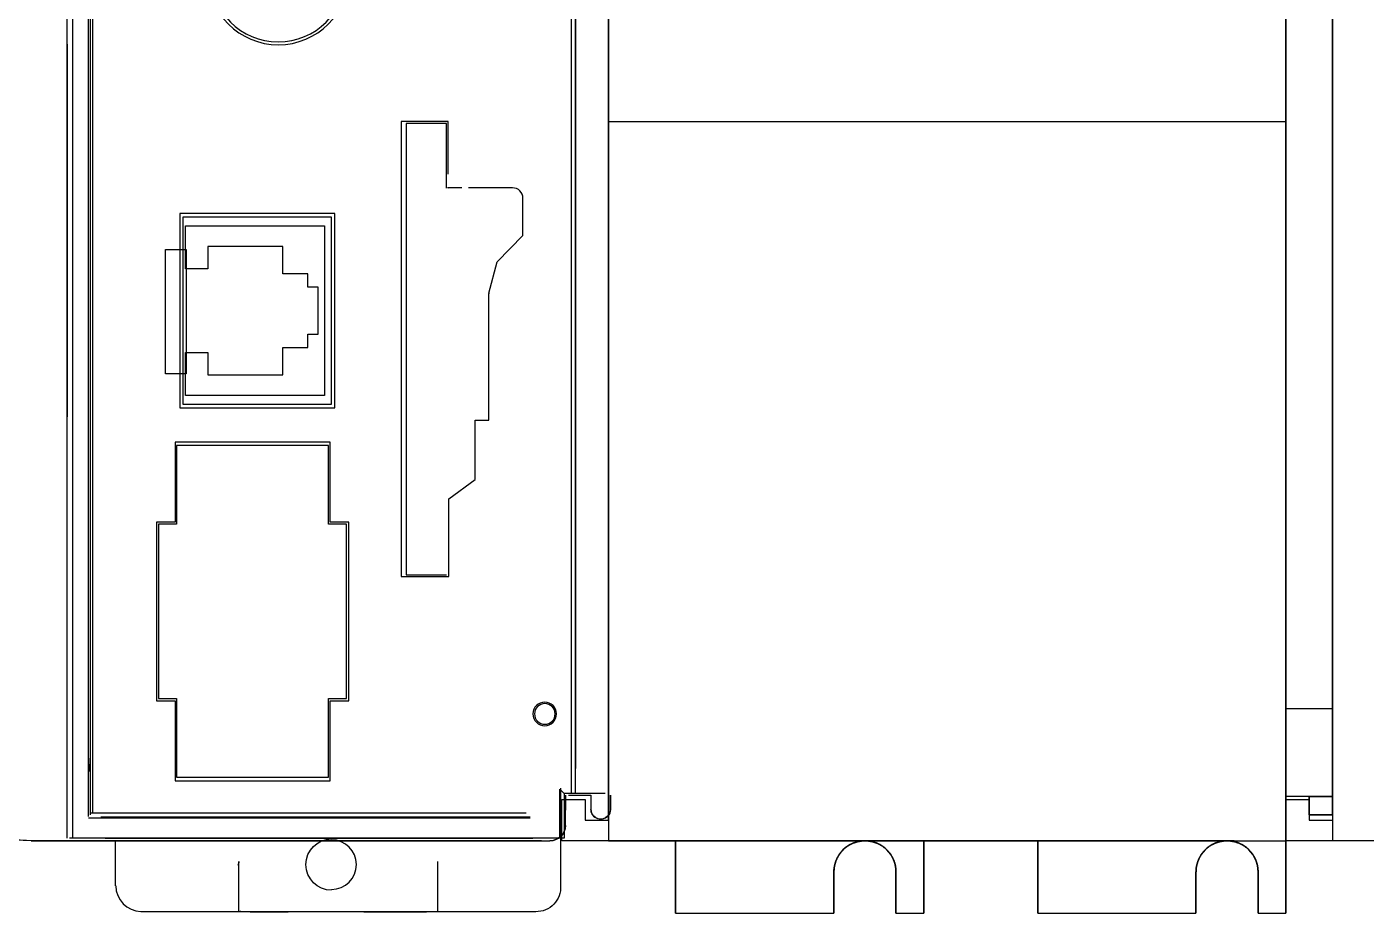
# Paper-space layout 'Sample Network Drawing - A1 Sheet' of a CAD drawing. Extents: x 49 to 806, y 22 to 564.
# Drawn here: x 621.96 to 634.9, y 123.68 to 132.24 of the extents above; entities that cross this region are included whole.
import ezdxf

# ---------------------------------------------------------------- set-up
doc = ezdxf.new("R2010")
doc.units = 0
doc.layers.add('N-EQPM-EXST', color=252, linetype='Continuous', lineweight=25)

psp = doc.layouts.new('Sample Network Drawing - A1 Sheet')

# ---------------------------------------------------------------- linework, layer by layer
at = {"layer": 'N-EQPM-EXST'}
for p, q in [((627.579, 136.175), (627.579, 124.375)), ((627.579, 136.175), (627.579, 124.375)), ((634.129, 124.375), (634.129, 136.175)), ((634.129, 124.375), (634.129, 136.175)), ((634.579, 136.175), (634.579, 124.375)), ((627.579, 131.875), (627.579, 135.975)), ((627.579, 131.875), (627.579, 135.975)), ((634.579, 135.925), (634.579, 131.85)), ((634.579, 135.925), (634.579, 131.85)), ((627.221, 135.735, 27.059), (627.221, 124.832, 33.119)), ((627.259, 135.736, 35.709), (627.259, 124.832, 33.119)), ((627.264, 125.075, 35.759), (627.264, 135.736, 35.759)), ((622.574, 124.703, 35.709), (622.574, 135.453, 35.709)), ((622.596, 124.641, 35.749), (622.596, 135.533, 27.57)), ((634.129, 134.25), (634.129, 125.65)), ((634.129, 134.25), (634.129, 125.65)), ((634.579, 125.65), (634.579, 134.25)), ((634.579, 125.65), (634.579, 134.25)), ((622.404, 124.4, 33.119), (622.404, 133.842, 35.611)), ((622.554, 125.325, 35.759), (622.554, 133.842, 35.759)), ((622.554, 125.325, 35.759), (622.554, 133.842, 35.759)), ((622.57, 133.842, 35.759), (622.57, 124.703, 35.759)), ((627.579, 131.875), (627.579, 131.875)), ((627.579, 128.375), (627.579, 131.875)), ((634.579, 131.85), (634.579, 131.85)), ((634.579, 131.85), (634.579, 128.35)), ((625.575, 131.329, 35.749), (625.575, 126.93, 35.749)), ((626.032, 131.329, 35.749), (625.575, 131.329, 35.749)), ((625.624, 131.31, 35.709), (625.624, 126.945, 35.709)), ((626.013, 131.31, 35.709), (625.624, 131.31, 35.709)), ((626.013, 130.685, 35.709), (626.013, 131.31, 35.709)), ((626.032, 130.819, 35.749), (626.032, 131.329, 35.749)), ((626.164, 130.688, 35.709), (626.023, 130.688, 35.709)), ((626.653, 130.688, 35.709), (626.226, 130.688, 35.709)), ((626.753, 130.228, 35.709), (626.753, 130.588, 35.709)), ((624.935, 130.44, 35.749), (623.436, 130.44, 35.749)), ((623.436, 130.44, 35.749), (623.436, 128.561, 35.749)), ((623.466, 130.404, 35.709), (623.466, 128.598, 35.709)), ((624.903, 130.404, 35.709), (623.466, 130.404, 35.709)), ((624.903, 128.598, 35.709), (624.903, 130.404, 35.709)), ((624.935, 128.561, 35.749), (624.935, 130.44, 35.749)), ((623.49, 130.32, 35.745), (624.836, 130.32, 35.745)), ((623.49, 129.904, 35.745), (623.49, 130.32, 35.745)), ((624.836, 130.32, 35.745), (624.836, 128.681, 35.745)), ((624.432, 130.12, 35.745), (623.708, 130.12, 35.745)), ((623.708, 130.12, 35.745), (623.708, 129.904, 35.745)), ((624.432, 129.856, 35.745), (624.432, 130.12, 35.745)), ((626.505, 129.973, 35.709), (626.753, 130.228, 35.709)), ((623.708, 129.904, 35.745), (623.49, 129.904, 35.745)), ((626.424, 129.671, 35.709), (626.505, 129.973, 35.709)), ((624.673, 129.856, 35.745), (624.432, 129.856, 35.745)), ((624.673, 129.729, 35.745), (624.673, 129.856, 35.745)), ((624.775, 129.729, 35.745), (624.673, 129.729, 35.745)), ((624.775, 129.272, 35.745), (624.775, 129.729, 35.745)), ((626.423, 128.441, 35.709), (626.423, 129.664, 35.709)), ((624.673, 129.145, 35.745), (624.673, 129.272, 35.745)), ((624.673, 129.272, 35.745), (624.775, 129.272, 35.745)), ((623.49, 129.097, 35.745), (623.708, 129.097, 35.745)), ((623.49, 128.681, 35.745), (623.49, 129.097, 35.745)), ((623.708, 129.097, 35.745), (623.708, 128.881, 35.745)), ((624.432, 129.145, 35.745), (624.673, 129.145, 35.745)), ((624.432, 128.881, 35.745), (624.432, 129.145, 35.745)), ((623.708, 128.881, 35.745), (624.432, 128.881, 35.745)), ((623.466, 128.598, 35.709), (624.903, 128.598, 35.709)), ((624.836, 128.681, 35.745), (623.49, 128.681, 35.745)), ((623.436, 128.561, 35.749), (624.935, 128.561, 35.749)), ((626.293, 127.868, 35.709), (626.293, 128.441, 35.709)), ((626.293, 128.441, 35.709), (626.423, 128.441, 35.709)), ((627.579, 128.375), (627.579, 128.375)), ((627.579, 124.575), (627.579, 128.375)), ((634.579, 128.35), (634.579, 128.35)), ((634.579, 128.35), (634.579, 124.625)), ((624.889, 128.23, 35.749), (623.391, 128.23, 35.749)), ((623.391, 128.23, 35.749), (623.391, 127.456, 35.749)), ((624.873, 128.196, 35.709), (623.406, 128.196, 35.709)), ((623.406, 128.196, 35.709), (623.406, 127.436, 35.709)), ((624.873, 127.436, 35.709), (624.873, 128.196, 35.709)), ((624.889, 127.456, 35.749), (624.889, 128.23, 35.749)), ((626.037, 127.682, 35.749), (626.293, 127.868, 35.709)), ((626.037, 126.93, 35.749), (626.037, 127.682, 35.749)), ((623.391, 127.456, 35.749), (623.21, 127.456, 35.749)), ((623.21, 127.456, 35.749), (623.21, 125.729, 35.749)), ((623.406, 127.436, 35.709), (623.231, 127.436, 35.709)), ((623.231, 127.436, 35.709), (623.231, 125.75, 35.709)), ((625.048, 127.436, 35.709), (624.873, 127.436, 35.709)), ((625.07, 127.456, 35.749), (624.889, 127.456, 35.749)), ((625.048, 125.75, 35.709), (625.048, 127.436, 35.709)), ((625.07, 125.729, 35.749), (625.07, 127.456, 35.749)), ((625.575, 126.93, 35.749), (626.037, 126.93, 35.749)), ((625.624, 126.945, 35.709), (626.013, 126.945, 35.709)), ((623.21, 125.729, 35.749), (623.391, 125.729, 35.749)), ((623.231, 125.75, 35.709), (623.406, 125.75, 35.709)), ((623.391, 125.729, 35.749), (623.391, 124.954, 35.749)), ((623.406, 125.75, 35.709), (623.406, 124.99, 35.709)), ((624.873, 125.75, 35.709), (625.048, 125.75, 35.709)), ((624.873, 124.99, 35.709), (624.873, 125.75, 35.709)), ((624.889, 125.729, 35.749), (625.07, 125.729, 35.749)), ((624.889, 124.954, 35.749), (624.889, 125.729, 35.749)), ((634.579, 125.65), (634.129, 125.65)), ((634.579, 125.65), (634.129, 125.65)), ((634.129, 125.65), (634.129, 124.802)), ((634.129, 125.65), (634.129, 125.65)), ((634.579, 125.65), (634.129, 125.65)), ((634.579, 125.65), (634.129, 125.65)), ((634.129, 125.65), (634.129, 125.65)), ((634.129, 125.65), (634.129, 124.802)), ((634.579, 125.65), (634.579, 125.65)), ((634.579, 124.802), (634.579, 125.65)), ((634.579, 124.802), (634.579, 125.65)), ((634.579, 125.65), (634.579, 125.65)), ((622.563, 125.045, 35.759), (622.557, 125.141, 35.759)), ((623.391, 124.954, 35.749), (624.889, 124.954, 35.749)), ((623.406, 124.99, 35.709), (624.873, 124.99, 35.709)), ((627.109, 124.4, 35.611), (627.109, 124.876, 35.611)), ((627.129, 124.775), (627.354, 124.775)), ((627.129, 124.775), (627.129, 124.775)), ((627.129, 124.775), (627.354, 124.775)), ((627.129, 124.375), (627.129, 124.775)), ((627.129, 124.775), (627.129, 124.775)), ((627.129, 124.375), (627.129, 124.775)), ((627.129, 124.775), (627.354, 124.775)), ((627.129, 124.375), (627.129, 124.775)), ((627.354, 124.775), (627.354, 124.775)), ((627.354, 124.775), (627.354, 124.575)), ((627.354, 124.775), (627.354, 124.775)), ((627.354, 124.775), (627.354, 124.575)), ((627.354, 124.775), (627.354, 124.575)), ((627.599, 124.679, 33.109), (627.599, 124.679, 27.159)), ((634.354, 124.802), (634.129, 124.802)), ((634.354, 124.802), (634.129, 124.802)), ((634.129, 124.802), (634.129, 124.802)), ((634.354, 124.802), (634.129, 124.802)), ((634.129, 124.802), (634.129, 124.802)), ((634.129, 124.802), (634.129, 123.675)), ((634.129, 124.775), (634.354, 124.775)), ((634.129, 124.775), (634.129, 124.775)), ((634.129, 124.775), (634.354, 124.775)), ((634.129, 124.375), (634.129, 124.775)), ((634.129, 124.775), (634.129, 124.775)), ((634.129, 124.375), (634.129, 124.775)), ((634.354, 124.802), (634.354, 124.8)), ((634.579, 124.802), (634.354, 124.802)), ((634.579, 124.802), (634.354, 124.802)), ((634.354, 124.802), (634.354, 124.802)), ((634.354, 124.625), (634.354, 124.802)), ((634.354, 124.802), (634.354, 124.8)), ((634.354, 124.802), (634.354, 124.802)), ((634.354, 124.8), (634.354, 124.625)), ((634.579, 124.8), (634.354, 124.8)), ((634.579, 124.8), (634.354, 124.8)), ((634.354, 124.8), (634.354, 124.625)), ((634.354, 124.775), (634.354, 124.575)), ((634.354, 124.775), (634.354, 124.775)), ((634.354, 124.775), (634.354, 124.575)), ((634.354, 124.775), (634.354, 124.775)), ((634.579, 124.8), (634.579, 124.802)), ((634.579, 124.8), (634.579, 124.802)), ((634.579, 124.625), (634.579, 124.8)), ((634.579, 124.625), (634.579, 124.8)), ((622.553, 124.598, 27.059), (626.824, 124.598, 35.759)), ((626.784, 124.641, 35.749), (622.569, 124.641, 27.519)), ((626.824, 124.603, 35.709), (622.674, 124.603, 35.709)), ((627.354, 124.575), (627.354, 124.575)), ((627.354, 124.575), (627.579, 124.575)), ((627.354, 124.575), (627.354, 124.575)), ((627.354, 124.575), (627.579, 124.575)), ((627.354, 124.575), (627.579, 124.575)), ((627.411, 124.678, 27.059), (627.411, 124.678, 33.109)), ((627.579, 124.575), (627.579, 124.575)), ((627.579, 124.575), (627.579, 124.375)), ((627.579, 124.575), (627.579, 124.575)), ((627.579, 124.575), (627.579, 124.375)), ((634.354, 124.625), (634.579, 124.625)), ((634.354, 124.625), (634.579, 124.625)), ((634.354, 124.625), (634.354, 124.625)), ((634.579, 124.625), (634.354, 124.625)), ((634.354, 124.625), (634.354, 124.625)), ((634.354, 124.575), (634.579, 124.575)), ((634.354, 124.575), (634.354, 124.575)), ((634.354, 124.575), (634.579, 124.575)), ((634.354, 124.575), (634.354, 124.575)), ((634.579, 124.625), (634.579, 124.625)), ((634.579, 124.625), (634.579, 124.625)), ((634.579, 124.575), (634.579, 124.575)), ((627.164, 124.523, 33.109), (627.164, 124.523, 27.519)), ((622.816, 123.94, 27.509), (622.816, 124.375, 27.059)), ((625.894, 124.375, 27.764), (625.293, 124.375, 27.764)), ((627.129, 124.375), (627.129, 124.375)), ((628.229, 124.375), (627.129, 124.375)), ((627.129, 124.375), (627.129, 124.375)), ((627.579, 124.375), (627.129, 124.375)), ((627.579, 124.375), (627.129, 124.375)), ((627.579, 124.375), (634.129, 124.375)), ((627.579, 124.375), (627.579, 124.375)), ((627.579, 124.375), (627.579, 124.375)), ((627.579, 124.375), (634.129, 124.375)), ((633.629, 124.375), (627.729, 124.375)), ((627.729, 124.375), (633.629, 124.375)), ((627.729, 124.375), (627.729, 124.375)), ((628.229, 124.375), (630.059, 124.375)), ((628.229, 123.675), (628.229, 124.375)), ((628.229, 124.375), (630.059, 124.375)), ((628.229, 124.375), (628.229, 124.375)), ((628.229, 123.675), (628.229, 124.375)), ((628.229, 124.375), (628.229, 124.375)), ((628.229, 124.375), (628.229, 123.675)), ((630.059, 124.375), (630.629, 124.375)), ((630.059, 124.375), (630.629, 124.375)), ((630.629, 124.375), (630.629, 123.675)), ((630.629, 124.375), (630.629, 124.375)), ((630.629, 123.675), (630.629, 124.375)), ((630.629, 124.375), (630.629, 124.375)), ((631.729, 124.375), (630.629, 124.375)), ((630.629, 123.675), (630.629, 124.375)), ((631.729, 124.375), (633.559, 124.375)), ((631.729, 124.375), (631.729, 123.675)), ((631.729, 123.675), (631.729, 124.375)), ((631.729, 124.375), (631.729, 124.375)), ((631.729, 124.375), (631.729, 123.675)), ((631.729, 124.375), (631.729, 124.375)), ((631.729, 124.375), (633.559, 124.375)), ((633.559, 124.375), (634.129, 124.375)), ((633.559, 124.375), (634.129, 124.375)), ((633.629, 124.375), (633.629, 124.375)), ((634.579, 124.375), (634.129, 124.375)), ((634.129, 124.375), (634.129, 124.375)), ((635.229, 124.375), (634.129, 124.375)), ((634.129, 124.375), (634.129, 124.375)), ((634.129, 124.375), (634.129, 124.375)), ((634.129, 123.675), (634.129, 124.375)), ((634.129, 124.375), (634.129, 124.375)), ((634.129, 123.675), (634.129, 124.375)), ((637.629, 124.375), (634.579, 124.375)), ((634.579, 124.375), (634.579, 124.375)), ((637.629, 124.375), (634.579, 124.375)), ((624.006, 123.696, 27.509), (624.006, 124.175, 27.509)), ((625.926, 124.175, 27.509), (625.926, 123.692, 27.509)), ((629.759, 123.675), (629.759, 124.075)), ((629.759, 124.075), (629.759, 123.675)), ((629.759, 123.675), (629.759, 124.075)), ((629.759, 124.075), (629.759, 124.075)), ((630.359, 124.075), (630.359, 123.675)), ((630.359, 124.075), (630.359, 123.675)), ((630.359, 123.675), (630.359, 124.075)), ((630.359, 124.075), (630.359, 124.075)), ((633.259, 123.675), (633.259, 124.075)), ((633.259, 124.075), (633.259, 123.675)), ((633.259, 123.675), (633.259, 124.075)), ((633.259, 124.075), (633.259, 124.075)), ((633.859, 124.075), (633.859, 123.675)), ((633.859, 124.075), (633.859, 123.675)), ((633.859, 123.675), (633.859, 124.075)), ((633.859, 124.075), (633.859, 124.075)), ((624.117, 123.69, 27.519), (624.485, 123.69, 27.519)), ((625.214, 123.69, 27.519), (625.822, 123.69, 27.519)), ((628.229, 123.675), (629.759, 123.675)), ((628.229, 123.675), (628.229, 123.675)), ((628.229, 123.675), (629.759, 123.675)), ((628.229, 123.675), (629.759, 123.675)), ((628.229, 123.675), (628.229, 123.675)), ((629.759, 123.675), (629.759, 123.675)), ((629.759, 123.675), (629.759, 123.675)), ((630.359, 123.675), (630.359, 123.675)), ((630.359, 123.675), (630.629, 123.675)), ((630.359, 123.675), (630.629, 123.675)), ((630.359, 123.675), (630.629, 123.675)), ((630.359, 123.675), (630.359, 123.675)), ((630.629, 123.675), (630.629, 123.675)), ((630.629, 123.675), (630.629, 123.675)), ((631.729, 123.675), (633.259, 123.675)), ((631.729, 123.675), (631.729, 123.675)), ((631.729, 123.675), (633.259, 123.675)), ((631.729, 123.675), (633.259, 123.675)), ((631.729, 123.675), (631.729, 123.675)), ((633.259, 123.675), (633.259, 123.675)), ((633.259, 123.675), (633.259, 123.675)), ((633.859, 123.675), (634.129, 123.675)), ((633.859, 123.675), (633.859, 123.675)), ((633.859, 123.675), (634.129, 123.675)), ((633.859, 123.675), (634.129, 123.675)), ((633.859, 123.675), (633.859, 123.675)), ((634.129, 123.675), (634.129, 123.675)), ((634.129, 123.675), (634.129, 123.675))]:
    psp.add_line(p, q, dxfattribs=at)
at = {"layer": 'N-EQPM-EXST', "extrusion": (-0.017452, 0, 0.999848)}
psp.add_line((622.349, 124.4, 33.119), (622.349, 133.825, 35.759), dxfattribs=at)
at = {"layer": 'N-EQPM-EXST', "extrusion": (0.017452, 0, -0.999848)}
for p, q in [((622.349, 132.076, 27.564), (622.349, 128.474, 27.564)), ((622.349, 127.875, 27.081), (622.349, 128.175, 27.081))]:
    psp.add_line(p, q, dxfattribs=at)
at = {"layer": 'N-EQPM-EXST', "extrusion": (1, 0, 0)}
for p, q in [((627.579, 132.175, 34.389), (627.579, 126.845, 34.389)), ((627.579, 126.645, 28.015), (627.579, 132.175, 28.015)), ((627.579, 128.405, 27.619), (627.579, 132.145, 27.619)), ((627.579, 124.815, 27.159), (627.579, 128.286, 27.159)), ((627.579, 124.815, 33.109), (627.579, 125.996, 33.109)), ((627.599, 124.679, 33.109), (627.599, 124.815, 33.109)), ((627.599, 124.815, 27.159), (627.599, 124.679, 27.159)), ((627.599, 124.679, 33.109), (627.599, 124.679, 27.159))]:
    psp.add_line(p, q, dxfattribs=at)
at = {"layer": 'N-EQPM-EXST', "extrusion": (0.819232, 0, -0.573462)}
for p, q in [((627.579, 128.405, 27.619), (627.579, 132.145, 27.619)), ((627.579, 124.815, 27.159), (627.579, 128.286, 27.159))]:
    psp.add_line(p, q, dxfattribs=at)
at = {"layer": 'N-EQPM-EXST', "extrusion": (0, 0, -1)}
for p, q in [((623.299, 130.091, 27.519), (623.499, 130.091, 27.519)), ((623.299, 128.891, 27.519), (623.299, 130.091, 27.519)), ((623.499, 130.091, 27.519), (623.499, 128.891, 27.519)), ((623.499, 128.891, 27.519), (623.299, 128.891, 27.519)), ((622.553, 124.609, 27.059), (622.553, 125.861, 27.059)), ((622.569, 125.845, 27.519), (622.569, 124.625, 27.519)), ((627.164, 124.523, 27.519), (627.169, 124.815, 27.519)), ((627.193, 124.815, 27.059), (627.408, 124.815, 27.059)), ((627.408, 124.815, 27.059), (627.411, 124.678, 27.059)), ((622.745, 124.375, 27.059), (621.999, 124.375, 27.059)), ((624.044, 124.375, 27.519), (622.769, 124.375, 27.519)), ((625.894, 124.375, 27.519), (627.014, 124.375, 27.519)), ((626.877, 123.69, 27.109), (624.02, 123.69, 27.075))]:
    psp.add_line(p, q, dxfattribs=at)
at = {"layer": 'N-EQPM-EXST', "extrusion": (0.999848, 0, 0.017452)}
for p, q in [((627.109, 124.4, 35.611), (627.109, 124.876, 35.611)), ((627.109, 124.876, 35.611), (627.152, 124.832, 33.119)), ((627.152, 124.832, 33.119), (627.152, 124.4, 33.119)), ((627.152, 124.4, 33.119), (627.109, 124.4, 35.611))]:
    psp.add_line(p, q, dxfattribs=at)
at = {"layer": 'N-EQPM-EXST', "extrusion": (0, -0.999848, 0.017452)}
for p, q in [((627.109, 124.876, 35.611), (627.152, 124.832, 33.119)), ((627.549, 124.832, 33.119), (627.152, 124.832, 33.119)), ((624.019, 123.69, 27.109), (623.059, 123.69, 27.109)), ((624.012, 123.697, 27.509), (624.019, 123.69, 27.109))]:
    psp.add_line(p, q, dxfattribs=at)
at = {"layer": 'N-EQPM-EXST', "extrusion": (0.999657, 0, 0.026177)}
psp.add_line((627.116, 124.884, 27.509), (627.116, 123.94, 27.509), dxfattribs=at)
at = {"layer": 'N-EQPM-EXST', "extrusion": (0, -1, 0)}
for p, q in [((621.999, 124.375, 33.109), (627.014, 124.375, 33.109)), ((621.999, 124.375, 27.059), (621.999, 124.375, 33.109)), ((622.745, 124.375, 27.059), (621.999, 124.375, 27.059)), ((627.152, 124.4, 33.119), (622.369, 124.4, 33.119)), ((626.959, 124.4, 35.759), (622.563, 124.4, 35.759)), ((626.933, 124.375, 32.922), (622.606, 124.375, 32.922)), ((626.933, 124.375, 32.645), (622.606, 124.375, 32.645)), ((626.933, 124.375, 30.102), (622.636, 124.375, 30.102)), ((622.636, 124.375, 29.605), (624.704, 124.375, 29.605)), ((624.68, 124.375, 29.502), (622.636, 124.375, 29.502)), ((622.636, 124.375, 29.005), (624.588, 124.375, 29.005)), ((624.571, 124.375, 28.902), (622.636, 124.375, 28.902)), ((622.636, 124.375, 28.405), (624.496, 124.375, 28.405)), ((624.481, 124.375, 28.302), (622.636, 124.375, 28.302)), ((622.636, 124.375, 27.805), (624.412, 124.375, 27.805)), ((622.636, 124.375, 32.005), (626.933, 124.375, 32.005)), ((626.933, 124.375, 32.502), (622.636, 124.375, 32.502)), ((622.636, 124.375, 31.405), (626.933, 124.375, 31.405)), ((626.933, 124.375, 31.902), (622.636, 124.375, 31.902)), ((622.636, 124.375, 30.805), (626.933, 124.375, 30.805)), ((626.933, 124.375, 31.302), (622.636, 124.375, 31.302)), ((622.636, 124.375, 30.205), (626.933, 124.375, 30.205)), ((626.933, 124.375, 30.702), (622.636, 124.375, 30.702)), ((622.714, 124.4, 33.931), (626.849, 124.4, 33.931)), ((626.849, 124.4, 34.396), (622.714, 124.4, 34.396)), ((622.714, 124.4, 34.531), (626.849, 124.4, 34.531)), ((626.849, 124.4, 34.996), (622.714, 124.4, 34.996)), ((626.849, 124.4, 33.796), (622.739, 124.4, 33.796)), ((622.739, 124.4, 33.331), (626.849, 124.4, 33.331)), ((624.044, 124.375, 27.519), (622.769, 124.375, 27.519)), ((624.994, 124.375, 29.605), (626.933, 124.375, 29.605)), ((626.933, 124.375, 29.502), (625.019, 124.375, 29.502)), ((625.111, 124.375, 29.005), (626.933, 124.375, 29.005)), ((626.933, 124.375, 28.902), (625.128, 124.375, 28.902)), ((625.203, 124.375, 28.405), (626.933, 124.375, 28.405)), ((626.933, 124.375, 28.302), (625.218, 124.375, 28.302)), ((625.287, 124.375, 27.805), (626.933, 124.375, 27.805)), ((625.894, 124.375, 27.764), (625.293, 124.375, 27.764)), ((625.894, 124.375, 27.519), (627.014, 124.375, 27.519)), ((627.152, 124.4, 33.119), (627.109, 124.4, 35.611)), ((624.117, 123.69, 27.519), (624.485, 123.69, 27.519)), ((624.117, 123.69, 27.059), (624.117, 123.69, 27.519)), ((624.117, 123.69, 27.059), (624.485, 123.69, 27.059)), ((624.485, 123.69, 27.519), (624.485, 123.69, 27.059)), ((625.214, 123.69, 27.059), (625.822, 123.69, 27.059)), ((625.214, 123.69, 27.059), (625.214, 123.69, 27.519)), ((625.214, 123.69, 27.519), (625.822, 123.69, 27.519))]:
    psp.add_line(p, q, dxfattribs=at)
at = {"layer": 'N-EQPM-EXST'}
psp.add_lwpolyline([(634.129, 131.325), (627.579, 131.325)], dxfattribs=at)
at = {"layer": 'N-EQPM-EXST', "flags": 128}
for points in [[(629.76, 124.075), (629.76, 124.078), (629.76, 124.08), (629.76, 124.082), (629.76, 124.085), (629.76, 124.087), (629.76, 124.09), (629.76, 124.092), (629.76, 124.095), (629.76, 124.097), (629.761, 124.099), (629.761, 124.102), (629.761, 124.104), (629.761, 124.107), (629.762, 124.109), (629.762, 124.111), (629.762, 124.114), (629.762, 124.116), (629.763, 124.119), (629.763, 124.121), (629.764, 124.123), (629.764, 124.126), (629.764, 124.128), (629.765, 124.13), (629.765, 124.133), (629.766, 124.135), (629.766, 124.138), (629.767, 124.14), (629.767, 124.142), (629.768, 124.145), (629.768, 124.147), (629.769, 124.149), (629.77, 124.152), (629.77, 124.154), (629.771, 124.156), (629.772, 124.159), (629.772, 124.161), (629.773, 124.163), (629.774, 124.166), (629.774, 124.168), (629.775, 124.17), (629.776, 124.172), (629.777, 124.175), (629.777, 124.177), (629.778, 124.179), (629.779, 124.182), (629.78, 124.184), (629.781, 124.186), (629.782, 124.188), (629.783, 124.191), (629.784, 124.193), (629.785, 124.195), (629.786, 124.197), (629.787, 124.199), (629.788, 124.202), (629.789, 124.204), (629.79, 124.206), (629.791, 124.208), (629.792, 124.21), (629.793, 124.212), (629.794, 124.215), (629.795, 124.217), (629.796, 124.219), (629.797, 124.221), (629.799, 124.223), (629.8, 124.225), (629.801, 124.227), (629.802, 124.229), (629.804, 124.231), (629.805, 124.233), (629.806, 124.236), (629.807, 124.238), (629.809, 124.24), (629.81, 124.242), (629.811, 124.244), (629.813, 124.246), (629.814, 124.248), (629.816, 124.25), (629.817, 124.252), (629.818, 124.253), (629.82, 124.255), (629.821, 124.257), (629.823, 124.259), (629.824, 124.261), (629.826, 124.263), (629.827, 124.265), (629.829, 124.267), (629.83, 124.269), (629.832, 124.27), (629.833, 124.272), (629.835, 124.274), (629.837, 124.276), (629.838, 124.278), (629.84, 124.279), (629.842, 124.281), (629.843, 124.283), (629.845, 124.285), (629.847, 124.286), (629.848, 124.288), (629.85, 124.29), (629.852, 124.292), (629.854, 124.293), (629.855, 124.295), (629.857, 124.296), (629.859, 124.298), (629.861, 124.3), (629.862, 124.301), (629.864, 124.303), (629.866, 124.304), (629.868, 124.306), (629.87, 124.308), (629.872, 124.309), (629.874, 124.311), (629.875, 124.312), (629.877, 124.314), (629.879, 124.315), (629.881, 124.316), (629.883, 124.318), (629.885, 124.319), (629.887, 124.321), (629.889, 124.322), (629.891, 124.323), (629.893, 124.325), (629.895, 124.326), (629.897, 124.327), (629.899, 124.329), (629.901, 124.33), (629.903, 124.331), (629.905, 124.333), (629.907, 124.334), (629.91, 124.335), (629.912, 124.336), (629.914, 124.337), (629.916, 124.339), (629.918, 124.34), (629.92, 124.341), (629.922, 124.342), (629.924, 124.343), (629.927, 124.344), (629.929, 124.345), (629.931, 124.346), (629.933, 124.347), (629.935, 124.348), (629.937, 124.349), (629.94, 124.35), (629.942, 124.351), (629.944, 124.352), (629.946, 124.353), (629.949, 124.354), (629.951, 124.355), (629.953, 124.356), (629.955, 124.357), (629.958, 124.357), (629.96, 124.358), (629.962, 124.359), (629.964, 124.36), (629.967, 124.36), (629.969, 124.361), (629.971, 124.362), (629.974, 124.363), (629.976, 124.363), (629.978, 124.364), (629.981, 124.365), (629.983, 124.365), (629.985, 124.366), (629.988, 124.366), (629.99, 124.367), (629.992, 124.368), (629.995, 124.368), (629.997, 124.369), (629.999, 124.369), (630.002, 124.37), (630.004, 124.37), (630.007, 124.37), (630.009, 124.371), (630.011, 124.371), (630.014, 124.372), (630.016, 124.372), (630.018, 124.372), (630.021, 124.373), (630.023, 124.373), (630.026, 124.373), (630.028, 124.374), (630.03, 124.374), (630.033, 124.374), (630.035, 124.374), (630.038, 124.374), (630.04, 124.375), (630.042, 124.375), (630.045, 124.375), (630.047, 124.375), (630.05, 124.375), (630.052, 124.375), (630.055, 124.375), (630.057, 124.375), (630.059, 124.375), (630.062, 124.375), (630.064, 124.375), (630.067, 124.375), (630.069, 124.375), (630.071, 124.375), (630.074, 124.375), (630.076, 124.375), (630.079, 124.375), (630.081, 124.374), (630.083, 124.374), (630.086, 124.374), (630.088, 124.374), (630.091, 124.374), (630.093, 124.373), (630.095, 124.373), (630.098, 124.373), (630.1, 124.372), (630.103, 124.372), (630.105, 124.372), (630.107, 124.371), (630.11, 124.371), (630.112, 124.37), (630.115, 124.37), (630.117, 124.37), (630.119, 124.369), (630.122, 124.369), (630.124, 124.368), (630.126, 124.368), (630.129, 124.367), (630.131, 124.366), (630.133, 124.366), (630.136, 124.365), (630.138, 124.365), (630.14, 124.364), (630.143, 124.363), (630.145, 124.363), (630.147, 124.362), (630.15, 124.361), (630.152, 124.36), (630.154, 124.36), (630.157, 124.359), (630.159, 124.358), (630.161, 124.357), (630.163, 124.357), (630.166, 124.356), (630.168, 124.355), (630.17, 124.354), (630.172, 124.353), (630.175, 124.352), (630.177, 124.351), (630.179, 124.35), (630.181, 124.349), (630.183, 124.348), (630.186, 124.347), (630.188, 124.346), (630.19, 124.345), (630.192, 124.344), (630.194, 124.343), (630.196, 124.342), (630.199, 124.341), (630.201, 124.34), (630.203, 124.339), (630.205, 124.337), (630.207, 124.336), (630.209, 124.335), (630.211, 124.334), (630.213, 124.333), (630.215, 124.331), (630.217, 124.33), (630.22, 124.329), (630.222, 124.327), (630.224, 124.326), (630.226, 124.325), (630.228, 124.323), (630.23, 124.322), (630.232, 124.321), (630.234, 124.319), (630.235, 124.318), (630.237, 124.316), (630.239, 124.315), (630.241, 124.314), (630.243, 124.312), (630.245, 124.311), (630.247, 124.309), (630.249, 124.308), (630.251, 124.306), (630.253, 124.304), (630.254, 124.303), (630.256, 124.301), (630.258, 124.3), (630.26, 124.298), (630.262, 124.296), (630.263, 124.295), (630.265, 124.293), (630.267, 124.292), (630.269, 124.29), (630.27, 124.288), (630.272, 124.286), (630.274, 124.285), (630.275, 124.283), (630.277, 124.281), (630.279, 124.279), (630.28, 124.278), (630.282, 124.276), (630.284, 124.274), (630.285, 124.272), (630.287, 124.27), (630.288, 124.269), (630.29, 124.267), (630.291, 124.265), (630.293, 124.263), (630.295, 124.261), (630.296, 124.259), (630.297, 124.257), (630.299, 124.255), (630.3, 124.253), (630.302, 124.252), (630.303, 124.25), (630.305, 124.248), (630.306, 124.246), (630.307, 124.244), (630.309, 124.242), (630.31, 124.24), (630.311, 124.238), (630.313, 124.236), (630.314, 124.233), (630.315, 124.231), (630.316, 124.229), (630.318, 124.227), (630.319, 124.225), (630.32, 124.223), (630.321, 124.221), (630.322, 124.219), (630.324, 124.217), (630.325, 124.215), (630.326, 124.212), (630.327, 124.21), (630.328, 124.208), (630.329, 124.206), (630.33, 124.204), (630.331, 124.202), (630.332, 124.199), (630.333, 124.197), (630.334, 124.195), (630.335, 124.193), (630.336, 124.191), (630.337, 124.188), (630.338, 124.186), (630.339, 124.184), (630.34, 124.182), (630.34, 124.179), (630.341, 124.177), (630.342, 124.175), (630.343, 124.172), (630.344, 124.17), (630.344, 124.168), (630.345, 124.166), (630.346, 124.163), (630.347, 124.161), (630.347, 124.159), (630.348, 124.156), (630.348, 124.154), (630.349, 124.152), (630.35, 124.149), (630.35, 124.147), (630.351, 124.145), (630.351, 124.142), (630.352, 124.14), (630.352, 124.138), (630.353, 124.135), (630.353, 124.133), (630.354, 124.13), (630.354, 124.128), (630.355, 124.126), (630.355, 124.123), (630.356, 124.121), (630.356, 124.119), (630.356, 124.116), (630.357, 124.114), (630.357, 124.111), (630.357, 124.109), (630.357, 124.107), (630.358, 124.104), (630.358, 124.102), (630.358, 124.099), (630.358, 124.097), (630.358, 124.095), (630.359, 124.092), (630.359, 124.09), (630.359, 124.087), (630.359, 124.085), (630.359, 124.082), (630.359, 124.08), (630.359, 124.078), (630.359, 124.075), (630.359, 124.078), (630.359, 124.08), (630.359, 124.082), (630.359, 124.085), (630.359, 124.087), (630.359, 124.09), (630.359, 124.092), (630.358, 124.095), (630.358, 124.097), (630.358, 124.099), (630.358, 124.102), (630.358, 124.104), (630.357, 124.107), (630.357, 124.109), (630.357, 124.111), (630.357, 124.114), (630.356, 124.116), (630.356, 124.119), (630.356, 124.121), (630.355, 124.123), (630.355, 124.126), (630.354, 124.128), (630.354, 124.13), (630.353, 124.133), (630.353, 124.135), (630.352, 124.138), (630.352, 124.14), (630.351, 124.142), (630.351, 124.145), (630.35, 124.147), (630.35, 124.149), (630.349, 124.152), (630.348, 124.154), (630.348, 124.156), (630.347, 124.159), (630.347, 124.161), (630.346, 124.163), (630.345, 124.166), (630.344, 124.168), (630.344, 124.17), (630.343, 124.172), (630.342, 124.175), (630.341, 124.177), (630.34, 124.179), (630.34, 124.182), (630.339, 124.184), (630.338, 124.186), (630.337, 124.188), (630.336, 124.191), (630.335, 124.193), (630.334, 124.195), (630.333, 124.197), (630.332, 124.199), (630.331, 124.202), (630.33, 124.204), (630.329, 124.206), (630.328, 124.208), (630.327, 124.21), (630.326, 124.212), (630.325, 124.215), (630.324, 124.217), (630.322, 124.219), (630.321, 124.221), (630.32, 124.223), (630.319, 124.225), (630.318, 124.227), (630.316, 124.229), (630.315, 124.231), (630.314, 124.233), (630.313, 124.236), (630.311, 124.238), (630.31, 124.24), (630.309, 124.242), (630.307, 124.244), (630.306, 124.246), (630.305, 124.248), (630.303, 124.25), (630.302, 124.252), (630.3, 124.253), (630.299, 124.255), (630.297, 124.257), (630.296, 124.259), (630.295, 124.261), (630.293, 124.263), (630.291, 124.265), (630.29, 124.267), (630.288, 124.269), (630.287, 124.27), (630.285, 124.272), (630.284, 124.274), (630.282, 124.276), (630.28, 124.278), (630.279, 124.279), (630.277, 124.281), (630.275, 124.283), (630.274, 124.285), (630.272, 124.286), (630.27, 124.288), (630.269, 124.29), (630.267, 124.292), (630.265, 124.293), (630.263, 124.295), (630.262, 124.296), (630.26, 124.298), (630.258, 124.3), (630.256, 124.301), (630.254, 124.303), (630.253, 124.304), (630.251, 124.306), (630.249, 124.308), (630.247, 124.309), (630.245, 124.311), (630.243, 124.312), (630.241, 124.314), (630.239, 124.315), (630.237, 124.316), (630.235, 124.318), (630.234, 124.319), (630.232, 124.321), (630.23, 124.322), (630.228, 124.323), (630.226, 124.325), (630.224, 124.326), (630.222, 124.327), (630.22, 124.329), (630.217, 124.33), (630.215, 124.331), (630.213, 124.333), (630.211, 124.334), (630.209, 124.335), (630.207, 124.336), (630.205, 124.337), (630.203, 124.339), (630.201, 124.34), (630.199, 124.341), (630.196, 124.342), (630.194, 124.343), (630.192, 124.344), (630.19, 124.345), (630.188, 124.346), (630.186, 124.347), (630.183, 124.348), (630.181, 124.349), (630.179, 124.35), (630.177, 124.351), (630.175, 124.352), (630.172, 124.353), (630.17, 124.354), (630.168, 124.355), (630.166, 124.356), (630.163, 124.357), (630.161, 124.357), (630.159, 124.358), (630.157, 124.359), (630.154, 124.36), (630.152, 124.36), (630.15, 124.361), (630.147, 124.362), (630.145, 124.363), (630.143, 124.363), (630.14, 124.364), (630.138, 124.365), (630.136, 124.365), (630.133, 124.366), (630.131, 124.366), (630.129, 124.367), (630.126, 124.368), (630.124, 124.368), (630.122, 124.369), (630.119, 124.369), (630.117, 124.37), (630.115, 124.37), (630.112, 124.37), (630.11, 124.371), (630.107, 124.371), (630.105, 124.372), (630.103, 124.372), (630.1, 124.372), (630.098, 124.373), (630.095, 124.373), (630.093, 124.373), (630.091, 124.374), (630.088, 124.374), (630.086, 124.374), (630.083, 124.374), (630.081, 124.374), (630.079, 124.375), (630.076, 124.375), (630.074, 124.375), (630.071, 124.375), (630.069, 124.375), (630.067, 124.375), (630.064, 124.375), (630.062, 124.375), (630.059, 124.375), (630.057, 124.375), (630.055, 124.375), (630.052, 124.375), (630.05, 124.375), (630.047, 124.375), (630.045, 124.375), (630.042, 124.375), (630.04, 124.375), (630.038, 124.374), (630.035, 124.374), (630.033, 124.374), (630.03, 124.374), (630.028, 124.374), (630.026, 124.373), (630.023, 124.373), (630.021, 124.373), (630.018, 124.372), (630.016, 124.372), (630.014, 124.372), (630.011, 124.371), (630.009, 124.371), (630.007, 124.37), (630.004, 124.37), (630.002, 124.37), (629.999, 124.369), (629.997, 124.369), (629.995, 124.368), (629.992, 124.368), (629.99, 124.367), (629.988, 124.366), (629.985, 124.366), (629.983, 124.365), (629.981, 124.365), (629.978, 124.364), (629.976, 124.363), (629.974, 124.363), (629.971, 124.362), (629.969, 124.361), (629.967, 124.36), (629.964, 124.36), (629.962, 124.359), (629.96, 124.358), (629.958, 124.357), (629.955, 124.357), (629.953, 124.356), (629.951, 124.355), (629.949, 124.354), (629.946, 124.353), (629.944, 124.352), (629.942, 124.351), (629.94, 124.35), (629.937, 124.349), (629.935, 124.348), (629.933, 124.347), (629.931, 124.346), (629.929, 124.345), (629.927, 124.344), (629.924, 124.343), (629.922, 124.342), (629.92, 124.341), (629.918, 124.34), (629.916, 124.339), (629.914, 124.337), (629.912, 124.336), (629.91, 124.335), (629.907, 124.334), (629.905, 124.333), (629.903, 124.331), (629.901, 124.33), (629.899, 124.329), (629.897, 124.327), (629.895, 124.326), (629.893, 124.325), (629.891, 124.323), (629.889, 124.322), (629.887, 124.321), (629.885, 124.319), (629.883, 124.318), (629.881, 124.316), (629.879, 124.315), (629.877, 124.314), (629.875, 124.312), (629.874, 124.311), (629.872, 124.309), (629.87, 124.308), (629.868, 124.306), (629.866, 124.304), (629.864, 124.303), (629.862, 124.301), (629.861, 124.3), (629.859, 124.298), (629.857, 124.296), (629.855, 124.295), (629.854, 124.293), (629.852, 124.292), (629.85, 124.29), (629.848, 124.288), (629.847, 124.286), (629.845, 124.285), (629.843, 124.283), (629.842, 124.281), (629.84, 124.279), (629.838, 124.278), (629.837, 124.276), (629.835, 124.274), (629.833, 124.272), (629.832, 124.27), (629.83, 124.269), (629.829, 124.267), (629.827, 124.265), (629.826, 124.263), (629.824, 124.261), (629.823, 124.259), (629.821, 124.257), (629.82, 124.255), (629.818, 124.253), (629.817, 124.252), (629.816, 124.25), (629.814, 124.248), (629.813, 124.246), (629.811, 124.244), (629.81, 124.242), (629.809, 124.24), (629.807, 124.238), (629.806, 124.236), (629.805, 124.233), (629.804, 124.231), (629.802, 124.229), (629.801, 124.227), (629.8, 124.225), (629.799, 124.223), (629.797, 124.221), (629.796, 124.219), (629.795, 124.217), (629.794, 124.215), (629.793, 124.212), (629.792, 124.21), (629.791, 124.208), (629.79, 124.206), (629.789, 124.204), (629.788, 124.202), (629.787, 124.199), (629.786, 124.197), (629.785, 124.195), (629.784, 124.193), (629.783, 124.191), (629.782, 124.188), (629.781, 124.186), (629.78, 124.184), (629.779, 124.182), (629.778, 124.179), (629.777, 124.177), (629.777, 124.175), (629.776, 124.172), (629.775, 124.17), (629.774, 124.168), (629.774, 124.166), (629.773, 124.163), (629.772, 124.161), (629.772, 124.159), (629.771, 124.156), (629.77, 124.154), (629.77, 124.152), (629.769, 124.149), (629.768, 124.147), (629.768, 124.145), (629.767, 124.142), (629.767, 124.14), (629.766, 124.138), (629.766, 124.135), (629.765, 124.133), (629.765, 124.13), (629.764, 124.128), (629.764, 124.126), (629.764, 124.123), (629.763, 124.121), (629.763, 124.119), (629.762, 124.116), (629.762, 124.114), (629.762, 124.111), (629.762, 124.109), (629.761, 124.107), (629.761, 124.104), (629.761, 124.102), (629.761, 124.099), (629.76, 124.097), (629.76, 124.095), (629.76, 124.092), (629.76, 124.09), (629.76, 124.087), (629.76, 124.085), (629.76, 124.082), (629.76, 124.08), (629.76, 124.078)], [(633.26, 124.075), (633.26, 124.078), (633.26, 124.08), (633.26, 124.082), (633.26, 124.085), (633.26, 124.087), (633.26, 124.09), (633.26, 124.092), (633.26, 124.095), (633.26, 124.097), (633.261, 124.099), (633.261, 124.102), (633.261, 124.104), (633.261, 124.107), (633.262, 124.109), (633.262, 124.111), (633.262, 124.114), (633.262, 124.116), (633.263, 124.119), (633.263, 124.121), (633.264, 124.123), (633.264, 124.126), (633.264, 124.128), (633.265, 124.13), (633.265, 124.133), (633.266, 124.135), (633.266, 124.138), (633.267, 124.14), (633.267, 124.142), (633.268, 124.145), (633.268, 124.147), (633.269, 124.149), (633.27, 124.152), (633.27, 124.154), (633.271, 124.156), (633.272, 124.159), (633.272, 124.161), (633.273, 124.163), (633.274, 124.166), (633.274, 124.168), (633.275, 124.17), (633.276, 124.172), (633.277, 124.175), (633.277, 124.177), (633.278, 124.179), (633.279, 124.182), (633.28, 124.184), (633.281, 124.186), (633.282, 124.188), (633.283, 124.191), (633.284, 124.193), (633.285, 124.195), (633.286, 124.197), (633.287, 124.199), (633.288, 124.202), (633.289, 124.204), (633.29, 124.206), (633.291, 124.208), (633.292, 124.21), (633.293, 124.212), (633.294, 124.215), (633.295, 124.217), (633.296, 124.219), (633.297, 124.221), (633.299, 124.223), (633.3, 124.225), (633.301, 124.227), (633.302, 124.229), (633.304, 124.231), (633.305, 124.233), (633.306, 124.236), (633.307, 124.238), (633.309, 124.24), (633.31, 124.242), (633.311, 124.244), (633.313, 124.246), (633.314, 124.248), (633.316, 124.25), (633.317, 124.252), (633.318, 124.253), (633.32, 124.255), (633.321, 124.257), (633.323, 124.259), (633.324, 124.261), (633.326, 124.263), (633.327, 124.265), (633.329, 124.267), (633.33, 124.269), (633.332, 124.27), (633.333, 124.272), (633.335, 124.274), (633.337, 124.276), (633.338, 124.278), (633.34, 124.279), (633.342, 124.281), (633.343, 124.283), (633.345, 124.285), (633.347, 124.286), (633.348, 124.288), (633.35, 124.29), (633.352, 124.292), (633.354, 124.293), (633.355, 124.295), (633.357, 124.296), (633.359, 124.298), (633.361, 124.3), (633.362, 124.301), (633.364, 124.303), (633.366, 124.304), (633.368, 124.306), (633.37, 124.308), (633.372, 124.309), (633.374, 124.311), (633.375, 124.312), (633.377, 124.314), (633.379, 124.315), (633.381, 124.316), (633.383, 124.318), (633.385, 124.319), (633.387, 124.321), (633.389, 124.322), (633.391, 124.323), (633.393, 124.325), (633.395, 124.326), (633.397, 124.327), (633.399, 124.329), (633.401, 124.33), (633.403, 124.331), (633.405, 124.333), (633.407, 124.334), (633.41, 124.335), (633.412, 124.336), (633.414, 124.337), (633.416, 124.339), (633.418, 124.34), (633.42, 124.341), (633.422, 124.342), (633.424, 124.343), (633.427, 124.344), (633.429, 124.345), (633.431, 124.346), (633.433, 124.347), (633.435, 124.348), (633.437, 124.349), (633.44, 124.35), (633.442, 124.351), (633.444, 124.352), (633.446, 124.353), (633.449, 124.354), (633.451, 124.355), (633.453, 124.356), (633.455, 124.357), (633.458, 124.357), (633.46, 124.358), (633.462, 124.359), (633.464, 124.36), (633.467, 124.36), (633.469, 124.361), (633.471, 124.362), (633.474, 124.363), (633.476, 124.363), (633.478, 124.364), (633.481, 124.365), (633.483, 124.365), (633.485, 124.366), (633.488, 124.366), (633.49, 124.367), (633.492, 124.368), (633.495, 124.368), (633.497, 124.369), (633.499, 124.369), (633.502, 124.37), (633.504, 124.37), (633.507, 124.37), (633.509, 124.371), (633.511, 124.371), (633.514, 124.372), (633.516, 124.372), (633.518, 124.372), (633.521, 124.373), (633.523, 124.373), (633.526, 124.373), (633.528, 124.374), (633.53, 124.374), (633.533, 124.374), (633.535, 124.374), (633.538, 124.374), (633.54, 124.375), (633.542, 124.375), (633.545, 124.375), (633.547, 124.375), (633.55, 124.375), (633.552, 124.375), (633.555, 124.375), (633.557, 124.375), (633.559, 124.375), (633.562, 124.375), (633.564, 124.375), (633.567, 124.375), (633.569, 124.375), (633.571, 124.375), (633.574, 124.375), (633.576, 124.375), (633.579, 124.375), (633.581, 124.374), (633.583, 124.374), (633.586, 124.374), (633.588, 124.374), (633.591, 124.374), (633.593, 124.373), (633.595, 124.373), (633.598, 124.373), (633.6, 124.372), (633.603, 124.372), (633.605, 124.372), (633.607, 124.371), (633.61, 124.371), (633.612, 124.37), (633.615, 124.37), (633.617, 124.37), (633.619, 124.369), (633.622, 124.369), (633.624, 124.368), (633.626, 124.368), (633.629, 124.367), (633.631, 124.366), (633.633, 124.366), (633.636, 124.365), (633.638, 124.365), (633.64, 124.364), (633.643, 124.363), (633.645, 124.363), (633.647, 124.362), (633.65, 124.361), (633.652, 124.36), (633.654, 124.36), (633.657, 124.359), (633.659, 124.358), (633.661, 124.357), (633.663, 124.357), (633.666, 124.356), (633.668, 124.355), (633.67, 124.354), (633.672, 124.353), (633.675, 124.352), (633.677, 124.351), (633.679, 124.35), (633.681, 124.349), (633.683, 124.348), (633.686, 124.347), (633.688, 124.346), (633.69, 124.345), (633.692, 124.344), (633.694, 124.343), (633.696, 124.342), (633.699, 124.341), (633.701, 124.34), (633.703, 124.339), (633.705, 124.337), (633.707, 124.336), (633.709, 124.335), (633.711, 124.334), (633.713, 124.333), (633.715, 124.331), (633.717, 124.33), (633.72, 124.329), (633.722, 124.327), (633.724, 124.326), (633.726, 124.325), (633.728, 124.323), (633.73, 124.322), (633.732, 124.321), (633.734, 124.319), (633.735, 124.318), (633.737, 124.316), (633.739, 124.315), (633.741, 124.314), (633.743, 124.312), (633.745, 124.311), (633.747, 124.309), (633.749, 124.308), (633.751, 124.306), (633.753, 124.304), (633.754, 124.303), (633.756, 124.301), (633.758, 124.3), (633.76, 124.298), (633.762, 124.296), (633.763, 124.295), (633.765, 124.293), (633.767, 124.292), (633.769, 124.29), (633.77, 124.288), (633.772, 124.286), (633.774, 124.285), (633.775, 124.283), (633.777, 124.281), (633.779, 124.279), (633.78, 124.278), (633.782, 124.276), (633.784, 124.274), (633.785, 124.272), (633.787, 124.27), (633.788, 124.269), (633.79, 124.267), (633.791, 124.265), (633.793, 124.263), (633.795, 124.261), (633.796, 124.259), (633.797, 124.257), (633.799, 124.255), (633.8, 124.253), (633.802, 124.252), (633.803, 124.25), (633.805, 124.248), (633.806, 124.246), (633.807, 124.244), (633.809, 124.242), (633.81, 124.24), (633.811, 124.238), (633.813, 124.236), (633.814, 124.233), (633.815, 124.231), (633.816, 124.229), (633.818, 124.227), (633.819, 124.225), (633.82, 124.223), (633.821, 124.221), (633.822, 124.219), (633.824, 124.217), (633.825, 124.215), (633.826, 124.212), (633.827, 124.21), (633.828, 124.208), (633.829, 124.206), (633.83, 124.204), (633.831, 124.202), (633.832, 124.199), (633.833, 124.197), (633.834, 124.195), (633.835, 124.193), (633.836, 124.191), (633.837, 124.188), (633.838, 124.186), (633.839, 124.184), (633.84, 124.182), (633.84, 124.179), (633.841, 124.177), (633.842, 124.175), (633.843, 124.172), (633.844, 124.17), (633.844, 124.168), (633.845, 124.166), (633.846, 124.163), (633.847, 124.161), (633.847, 124.159), (633.848, 124.156), (633.848, 124.154), (633.849, 124.152), (633.85, 124.149), (633.85, 124.147), (633.851, 124.145), (633.851, 124.142), (633.852, 124.14), (633.852, 124.138), (633.853, 124.135), (633.853, 124.133), (633.854, 124.13), (633.854, 124.128), (633.855, 124.126), (633.855, 124.123), (633.856, 124.121), (633.856, 124.119), (633.856, 124.116), (633.857, 124.114), (633.857, 124.111), (633.857, 124.109), (633.857, 124.107), (633.858, 124.104), (633.858, 124.102), (633.858, 124.099), (633.858, 124.097), (633.858, 124.095), (633.859, 124.092), (633.859, 124.09), (633.859, 124.087), (633.859, 124.085), (633.859, 124.082), (633.859, 124.08), (633.859, 124.078), (633.859, 124.075), (633.859, 124.078), (633.859, 124.08), (633.859, 124.082), (633.859, 124.085), (633.859, 124.087), (633.859, 124.09), (633.859, 124.092), (633.858, 124.095), (633.858, 124.097), (633.858, 124.099), (633.858, 124.102), (633.858, 124.104), (633.857, 124.107), (633.857, 124.109), (633.857, 124.111), (633.857, 124.114), (633.856, 124.116), (633.856, 124.119), (633.856, 124.121), (633.855, 124.123), (633.855, 124.126), (633.854, 124.128), (633.854, 124.13), (633.853, 124.133), (633.853, 124.135), (633.852, 124.138), (633.852, 124.14), (633.851, 124.142), (633.851, 124.145), (633.85, 124.147), (633.85, 124.149), (633.849, 124.152), (633.848, 124.154), (633.848, 124.156), (633.847, 124.159), (633.847, 124.161), (633.846, 124.163), (633.845, 124.166), (633.844, 124.168), (633.844, 124.17), (633.843, 124.172), (633.842, 124.175), (633.841, 124.177), (633.84, 124.179), (633.84, 124.182), (633.839, 124.184), (633.838, 124.186), (633.837, 124.188), (633.836, 124.191), (633.835, 124.193), (633.834, 124.195), (633.833, 124.197), (633.832, 124.199), (633.831, 124.202), (633.83, 124.204), (633.829, 124.206), (633.828, 124.208), (633.827, 124.21), (633.826, 124.212), (633.825, 124.215), (633.824, 124.217), (633.822, 124.219), (633.821, 124.221), (633.82, 124.223), (633.819, 124.225), (633.818, 124.227), (633.816, 124.229), (633.815, 124.231), (633.814, 124.233), (633.813, 124.236), (633.811, 124.238), (633.81, 124.24), (633.809, 124.242), (633.807, 124.244), (633.806, 124.246), (633.805, 124.248), (633.803, 124.25), (633.802, 124.252), (633.8, 124.253), (633.799, 124.255), (633.797, 124.257), (633.796, 124.259), (633.795, 124.261), (633.793, 124.263), (633.791, 124.265), (633.79, 124.267), (633.788, 124.269), (633.787, 124.27), (633.785, 124.272), (633.784, 124.274), (633.782, 124.276), (633.78, 124.278), (633.779, 124.279), (633.777, 124.281), (633.775, 124.283), (633.774, 124.285), (633.772, 124.286), (633.77, 124.288), (633.769, 124.29), (633.767, 124.292), (633.765, 124.293), (633.763, 124.295), (633.762, 124.296), (633.76, 124.298), (633.758, 124.3), (633.756, 124.301), (633.754, 124.303), (633.753, 124.304), (633.751, 124.306), (633.749, 124.308), (633.747, 124.309), (633.745, 124.311), (633.743, 124.312), (633.741, 124.314), (633.739, 124.315), (633.737, 124.316), (633.735, 124.318), (633.734, 124.319), (633.732, 124.321), (633.73, 124.322), (633.728, 124.323), (633.726, 124.325), (633.724, 124.326), (633.722, 124.327), (633.72, 124.329), (633.717, 124.33), (633.715, 124.331), (633.713, 124.333), (633.711, 124.334), (633.709, 124.335), (633.707, 124.336), (633.705, 124.337), (633.703, 124.339), (633.701, 124.34), (633.699, 124.341), (633.696, 124.342), (633.694, 124.343), (633.692, 124.344), (633.69, 124.345), (633.688, 124.346), (633.686, 124.347), (633.683, 124.348), (633.681, 124.349), (633.679, 124.35), (633.677, 124.351), (633.675, 124.352), (633.672, 124.353), (633.67, 124.354), (633.668, 124.355), (633.666, 124.356), (633.663, 124.357), (633.661, 124.357), (633.659, 124.358), (633.657, 124.359), (633.654, 124.36), (633.652, 124.36), (633.65, 124.361), (633.647, 124.362), (633.645, 124.363), (633.643, 124.363), (633.64, 124.364), (633.638, 124.365), (633.636, 124.365), (633.633, 124.366), (633.631, 124.366), (633.629, 124.367), (633.626, 124.368), (633.624, 124.368), (633.622, 124.369), (633.619, 124.369), (633.617, 124.37), (633.615, 124.37), (633.612, 124.37), (633.61, 124.371), (633.607, 124.371), (633.605, 124.372), (633.603, 124.372), (633.6, 124.372), (633.598, 124.373), (633.595, 124.373), (633.593, 124.373), (633.591, 124.374), (633.588, 124.374), (633.586, 124.374), (633.583, 124.374), (633.581, 124.374), (633.579, 124.375), (633.576, 124.375), (633.574, 124.375), (633.571, 124.375), (633.569, 124.375), (633.567, 124.375), (633.564, 124.375), (633.562, 124.375), (633.559, 124.375), (633.557, 124.375), (633.555, 124.375), (633.552, 124.375), (633.55, 124.375), (633.547, 124.375), (633.545, 124.375), (633.542, 124.375), (633.54, 124.375), (633.538, 124.374), (633.535, 124.374), (633.533, 124.374), (633.53, 124.374), (633.528, 124.374), (633.526, 124.373), (633.523, 124.373), (633.521, 124.373), (633.518, 124.372), (633.516, 124.372), (633.514, 124.372), (633.511, 124.371), (633.509, 124.371), (633.507, 124.37), (633.504, 124.37), (633.502, 124.37), (633.499, 124.369), (633.497, 124.369), (633.495, 124.368), (633.492, 124.368), (633.49, 124.367), (633.488, 124.366), (633.485, 124.366), (633.483, 124.365), (633.481, 124.365), (633.478, 124.364), (633.476, 124.363), (633.474, 124.363), (633.471, 124.362), (633.469, 124.361), (633.467, 124.36), (633.464, 124.36), (633.462, 124.359), (633.46, 124.358), (633.458, 124.357), (633.455, 124.357), (633.453, 124.356), (633.451, 124.355), (633.449, 124.354), (633.446, 124.353), (633.444, 124.352), (633.442, 124.351), (633.44, 124.35), (633.437, 124.349), (633.435, 124.348), (633.433, 124.347), (633.431, 124.346), (633.429, 124.345), (633.427, 124.344), (633.424, 124.343), (633.422, 124.342), (633.42, 124.341), (633.418, 124.34), (633.416, 124.339), (633.414, 124.337), (633.412, 124.336), (633.41, 124.335), (633.407, 124.334), (633.405, 124.333), (633.403, 124.331), (633.401, 124.33), (633.399, 124.329), (633.397, 124.327), (633.395, 124.326), (633.393, 124.325), (633.391, 124.323), (633.389, 124.322), (633.387, 124.321), (633.385, 124.319), (633.383, 124.318), (633.381, 124.316), (633.379, 124.315), (633.377, 124.314), (633.375, 124.312), (633.374, 124.311), (633.372, 124.309), (633.37, 124.308), (633.368, 124.306), (633.366, 124.304), (633.364, 124.303), (633.362, 124.301), (633.361, 124.3), (633.359, 124.298), (633.357, 124.296), (633.355, 124.295), (633.354, 124.293), (633.352, 124.292), (633.35, 124.29), (633.348, 124.288), (633.347, 124.286), (633.345, 124.285), (633.343, 124.283), (633.342, 124.281), (633.34, 124.279), (633.338, 124.278), (633.337, 124.276), (633.335, 124.274), (633.333, 124.272), (633.332, 124.27), (633.33, 124.269), (633.329, 124.267), (633.327, 124.265), (633.326, 124.263), (633.324, 124.261), (633.323, 124.259), (633.321, 124.257), (633.32, 124.255), (633.318, 124.253), (633.317, 124.252), (633.316, 124.25), (633.314, 124.248), (633.313, 124.246), (633.311, 124.244), (633.31, 124.242), (633.309, 124.24), (633.307, 124.238), (633.306, 124.236), (633.305, 124.233), (633.304, 124.231), (633.302, 124.229), (633.301, 124.227), (633.3, 124.225), (633.299, 124.223), (633.297, 124.221), (633.296, 124.219), (633.295, 124.217), (633.294, 124.215), (633.293, 124.212), (633.292, 124.21), (633.291, 124.208), (633.29, 124.206), (633.289, 124.204), (633.288, 124.202), (633.287, 124.199), (633.286, 124.197), (633.285, 124.195), (633.284, 124.193), (633.283, 124.191), (633.282, 124.188), (633.281, 124.186), (633.28, 124.184), (633.279, 124.182), (633.278, 124.179), (633.277, 124.177), (633.277, 124.175), (633.276, 124.172), (633.275, 124.17), (633.274, 124.168), (633.274, 124.166), (633.273, 124.163), (633.272, 124.161), (633.272, 124.159), (633.271, 124.156), (633.27, 124.154), (633.27, 124.152), (633.269, 124.149), (633.268, 124.147), (633.268, 124.145), (633.267, 124.142), (633.267, 124.14), (633.266, 124.138), (633.266, 124.135), (633.265, 124.133), (633.265, 124.13), (633.264, 124.128), (633.264, 124.126), (633.264, 124.123), (633.263, 124.121), (633.263, 124.119), (633.262, 124.116), (633.262, 124.114), (633.262, 124.111), (633.262, 124.109), (633.261, 124.107), (633.261, 124.104), (633.261, 124.102), (633.261, 124.099), (633.26, 124.097), (633.26, 124.095), (633.26, 124.092), (633.26, 124.09), (633.26, 124.087), (633.26, 124.085), (633.26, 124.082), (633.26, 124.08), (633.26, 124.078)]]:
    psp.add_lwpolyline(points, close=True, dxfattribs=at)
at = {"layer": 'N-EQPM-EXST', "extrusion": (1, 0, 0)}
psp.add_arc((130.275, 0, 627.579), 35.53, 82.7823, 97.2177, dxfattribs=at)
psp.add_arc((130.275, 0, 627.579), 35.53, 82.7823, 97.2177, dxfattribs=at)
at = {"layer": 'N-EQPM-EXST'}
for centre, radius, start, end in [((624.389, 132.752, 35.749), 0.681, 180, 0), ((624.388, 132.752, 35.709), 0.653, 180, 0), ((626.653, 130.588, 35.709), 0.1, 0, 90), ((626.741, 130.666, 35.749), 0.0762, 0, 0), ((626.433, 128.283, 35.749), 0.0762, 180, 180), ((626.964, 125.602, 35.749), 0.114, 0, 180), ((626.964, 125.602, 35.749), 0.114, 180, 0), ((626.965, 125.602, 35.709), 0.1, 0, 180), ((626.965, 125.602, 35.709), 0.1, 180, 0), ((627.505, 124.679, 33.109), 0.0943, 345.0631, 0), ((627.505, 124.679, 33.109), 0.0943, 181, 194.9369), ((627.014, 124.525, 33.109), 0.15, 270, 359), ((624.904, 124.145, 27.519), 0.24, 270, 90), ((630.059, 124.075), 0.3, 90, 180), ((630.059, 124.075), 0.3, 0, 90), ((633.559, 124.075), 0.3, 90, 180), ((633.559, 124.075), 0.3, 0, 90), ((623.072, 123.945, 26.709), 0.255, 181.1468, 267.2305), ((624.117, 123.74, 27.519), 0.05, 270, 270), ((625.214, 123.74, 27.519), 0.05, 270, 270)]:
    psp.add_arc(centre, radius, start, end, dxfattribs=at)
at = {"layer": 'N-EQPM-EXST', "extrusion": (0, 0, -1)}
for centre, radius, start, end in [((-627.505, 124.679, -27.059), 0.0943, 345.0631, 359), ((-627.505, 124.679, -27.059), 0.0943, 345.0631, 359), ((-627.014, 124.525, -27.519), 0.15, 181, 270), ((-627.014, 124.525, -27.519), 0.15, 181, 270), ((-624.904, 124.145, -27.059), 0.248, 270, 90), ((-626.884, 123.923, -27.909), 0.233, 175.8171, 271.7313), ((-624.485, 123.74, -27.059), 0.05, 270, 270)]:
    psp.add_arc(centre, radius, start, end, dxfattribs=at)
at = {"layer": 'N-EQPM-EXST', "extrusion": (0, -1, 0)}
psp.add_arc((626.959, 35.609, -124.4), 0.15, 1, 90, dxfattribs=at)
psp.add_arc((626.959, 35.609, -124.4), 0.15, 1, 90, dxfattribs=at)
at = {"layer": 'N-EQPM-EXST', "extrusion": (1, 0, 0)}
for centre, major_axis, start_param, end_param in [((622.349, 132.226, 27.359), (0, 0.106, 0.106), 2.356347, 3.926839), ((622.349, 128.324, 27.359), (0, 0.106, -0.106), -0.785246, 0.785246)]:
    psp.add_ellipse(centre, major_axis=major_axis, ratio=0.999695, start_param=start_param, end_param=end_param, dxfattribs=at)
at = {"layer": 'N-EQPM-EXST'}
psp.add_ellipse((626.023, 130.636, 35.709), major_axis=(-0.0006, 0.052), ratio=0.576654, start_param=-0.330841, end_param=-0.007105, dxfattribs=at)
at = {"layer": 'N-EQPM-EXST', "extrusion": (0.819232, 0, -0.573462)}
psp.add_ellipse((627.505, 124.679, 27.024), major_axis=(-0.094, 0, -0.135), ratio=0.573462, start_param=3.141593, end_param=3.926991, dxfattribs=at)
at = {"layer": 'N-EQPM-EXST', "extrusion": (0, -0.819232, -0.573462)}
psp.add_ellipse((627.505, 124.679, 27.024), major_axis=(0, -0.094, 0.135), ratio=0.573462, start_param=-0.785398, end_param=1.310098, dxfattribs=at)
at = {"layer": 'N-EQPM-EXST', "extrusion": (0, -0.819232, 0.573462)}
psp.add_ellipse((627.505, 124.679, 33.143), major_axis=(0, -0.094, -0.135), ratio=0.573462, start_param=-1.310098, end_param=1.310098, dxfattribs=at)
at = {"layer": 'N-EQPM-EXST', "extrusion": (0, 0, -1)}
psp.add_ellipse((623.906, 124.175, 27.509), major_axis=(-0.0832, -0.0555), ratio=0.999505, start_param=3.729308, end_param=4.124217, dxfattribs=at)
at = {"layer": 'N-EQPM-EXST'}
for points, knots in [([(626.424, 129.671, 35.709), (626.424, 129.671, 35.709), (626.424, 129.67, 35.709), (626.423, 129.668, 35.709), (626.423, 129.668, 35.709)], [0, 0, 0, 0, 0.000772147, 0.001548348, 0.001548348, 0.001548348, 0.001548348]), ([(626.423, 129.668, 35.709), (626.423, 129.667, 35.709), (626.424, 129.666, 35.709), (626.423, 129.664, 35.709), (626.423, 129.664, 35.709)], [0, 0, 0, 0, 0.00077876, 0.001548337, 0.001548337, 0.001548337, 0.001548337]), ([(622.557, 125.141, 35.759), (622.556, 125.143, 35.759), (622.556, 125.146, 35.759), (622.556, 125.152, 35.759), (622.556, 125.158, 35.759), (622.556, 125.164, 35.759), (622.556, 125.172, 35.759), (622.555, 125.179, 35.759), (622.555, 125.186, 35.759), (622.555, 125.193, 35.759), (622.555, 125.2, 35.759), (622.555, 125.208, 35.759), (622.555, 125.217, 35.759), (622.555, 125.227, 35.759), (622.555, 125.237, 35.759), (622.555, 125.248, 35.759), (622.554, 125.261, 35.759), (622.554, 125.274, 35.759), (622.554, 125.29, 35.759), (622.554, 125.307, 35.759), (622.554, 125.319, 35.759), (622.554, 125.325, 35.759)], [0, 0, 0, 0, 0.00176866, 0.00399413, 0.00632058, 0.00898192, 0.0118436, 0.01468189, 0.01744171, 0.02021304, 0.02312162, 0.02626697, 0.02968851, 0.03340474, 0.03743685, 0.0418422, 0.04669568, 0.05207465, 0.05806013, 0.06474098, 0.07222877, 0.07222877, 0.07222877, 0.07222877]), ([(621.999, 124.375, 33.109), (621.873, 124.383, 32.959), (621.822, 124.384, 32.955), (621.773, 124.385, 32.943), (621.749, 124.386, 32.936)], [0, 0, 0, 0, 0.02989786, 0.05969075, 0.05969075, 0.05969075, 0.05969075]), ([(621.999, 124.375, 33.109), (621.873, 124.383, 32.959), (621.822, 124.384, 32.955), (621.773, 124.385, 32.943), (621.749, 124.386, 32.936)], [0, 0, 0, 0, 0.02989786, 0.05969075, 0.05969075, 0.05969075, 0.05969075])]:
    psp.add_open_spline(points, degree=3, knots=knots, dxfattribs=at)

doc.saveas('drawing.dxf')
